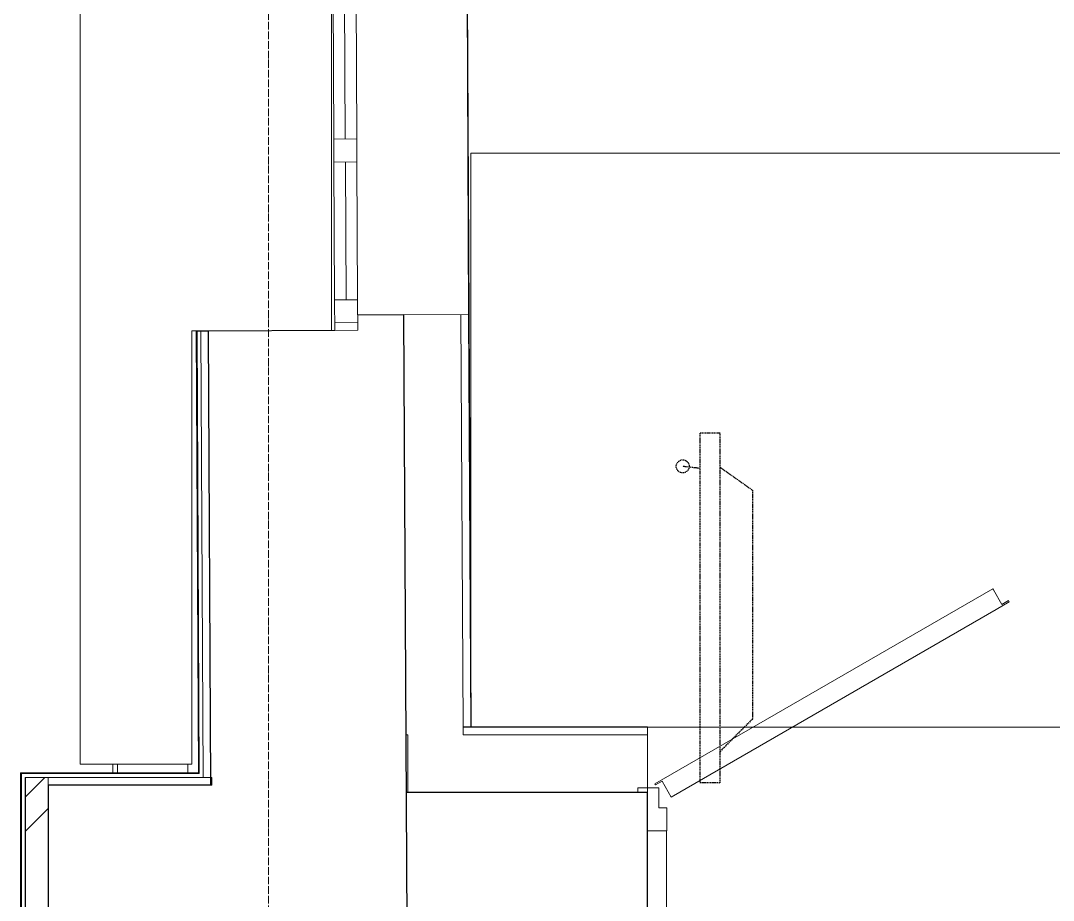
# Model space of a CAD drawing. Header units: millimetres. Extents: x -42533 to 645315, y 3457 to 82611.
# Drawn here: x 29101 to 31800, y 52806 to 55105 of the extents above; entities that cross this region are included whole.
import ezdxf

# ---------------------------------------------------------------- set-up
doc = ezdxf.new("R2010")
doc.units = ezdxf.units.MM
doc.linetypes.add('ADSK_Линия сетки', pattern=[25, 20, -2.5, 0, -2.5])
doc.linetypes.add('ADSK_Штриховая_ш3 п1_5', pattern=[4.5, 3, -1.5])
for name, color, linetype, lineweight in [('_ Окна', 7, 'Continuous', 9), ('Двери', 7, 'Continuous', 9), ('Окна', 7, 'Continuous', 9), ('Оси', 253, 'Continuous', 9), ('Перекрытие', 7, 'Continuous', 18), ('Стены внутренние', 7, 'Continuous', 18), ('Стены наружные', 7, 'Continuous', 18), ('Стены несущие', 7, 'Continuous', 30), ('Стены отделка', 7, 'Continuous', 30), ('Стены штриховка', 7, 'Continuous', 9), ('ШТРИХОВКА', 252, 'Continuous', 15)]:
    doc.layers.add(name, color=color, linetype=linetype, lineweight=lineweight)
doc.layers.add('Линии', color=7, linetype='Continuous', lineweight=9, true_color=0x00a600)

# ---------------------------------------------------------------- blocks, each defined once
blk = doc.blocks.new('1 этаж')
at = {"layer": 'Стены внутренние', "lineweight": 9}
h = blk.add_hatch(dxfattribs=at)
h.set_pattern_fill('ANSI34', color=8, scale=20, style=0)
h.set_pattern_definition([(45, (-31496.66, 188.9), (-269.4077, 269.4077), []), (45, (-31406.86, 188.9), (-269.4077, 269.4077), []), (45, (-31317.06, 188.9), (-269.4077, 269.4077), []), (45, (-31227.26, 188.9), (-269.4077, 269.4077), [])])
h.paths.add_polyline_path([(2921.492, 20840.244), (2981.492, 20840.244), (2981.492, 20310.244), (3021.492, 20310.244), (3021.492, 18878.244), (2921.492, 18878.244)])
at = {"layer": '_ Окна', "color": 8}
for p, q in [((3754.458, 23163.645), (3757.787, 22508.653)), ((3758.092, 22448.654), (3759.922, 22088.659)), ((3730.227, 22028.507), (3790.226, 22028.812))]:
    blk.add_line(p, q, dxfattribs=at)
at = {"layer": '_ Окна', "color": 8, "lineweight": 18}
for p, q in [((3727.787, 22508.501), (3787.787, 22508.806)), ((3728.092, 22448.502), (3727.787, 22508.501)), ((3787.787, 22508.806), (3788.092, 22448.807)), ((3788.092, 22448.807), (3728.092, 22448.502)), ((3789.921, 22088.811), (3729.922, 22088.506)), ((3729.922, 22088.506), (3730.329, 22008.507)), ((3790.328, 22008.812), (3789.921, 22088.811)), ((3730.329, 22008.507), (3790.328, 22008.812))]:
    blk.add_line(p, q, dxfattribs=at)
at = {"layer": 'Двери', "color": 8}
for p, q in [((4566.71, 20823.118), (5450.056, 21333.118)), ((5450.056, 21333.118), (5451.574, 21330.487)), ((5473.573, 21292.384), (5451.574, 21330.487)), ((5458.255, 21278.916), (5492.896, 21298.916)), ((5490.894, 21302.384), (5473.573, 21292.384)), ((5492.896, 21298.916), (5490.894, 21302.384)), ((5458.255, 21278.916), (4609.55, 20788.916)), ((4522.201, 20813.458), (4577.201, 20813.458)), ((4522.201, 20801.427), (4522.201, 20813.458)), ((4568.22, 20820.501), (4566.71, 20823.118)), ((4585.541, 20830.501), (4568.22, 20820.501)), ((4577.201, 20813.458), (4577.201, 20760.427)), ((4609.55, 20788.916), (4585.541, 20830.501)), ((4547.201, 20801.427), (4522.201, 20801.427)), ((4547.201, 20700.411), (4547.201, 20801.427)), ((4577.201, 20760.427), (4598.201, 20760.427)), ((4598.201, 20760.427), (4598.201, 20700.411)), ((4598.201, 20700.411), (4547.201, 20700.411))]:
    blk.add_line(p, q, dxfattribs=at)
at = {"layer": 'Линии', "color": 8, "linetype": 'ADSK_Штриховая_ш3 п1_5', "lineweight": 30}
for p, q in [((4737.201, 21739.642), (4684.201, 21740.368)), ((4684.201, 21740.368), (4684.201, 20827.282)), ((4737.201, 20826.556), (4737.201, 21739.642)), ((4684.201, 21647.936), (4639.496, 21653.084)), ((4737.201, 21650.72), (4822.201, 21591.202)), ((4822.201, 21591.202), (4822.201, 20993.305)), ((4822.201, 20993.305), (4737.201, 20908.305)), ((4684.201, 20827.282), (4737.201, 20826.556))]:
    blk.add_line(p, q, dxfattribs=at)
blk.add_circle((4639.496, 21653.084), 17, dxfattribs=at)
at = {"layer": 'Окна', "color": 8}
for p, q in [((3727.787, 22508.501), (3724.458, 23163.492)), ((3784.457, 23163.797), (3787.787, 22508.806)), ((3727.787, 22508.501), (3728.092, 22448.502)), ((3788.092, 22448.807), (3787.787, 22508.806)), ((3729.922, 22088.506), (3728.092, 22448.502)), ((3788.092, 22448.807), (3789.921, 22088.811)), ((3729.922, 22088.506), (3730.329, 22008.507)), ((3790.328, 22008.812), (3789.921, 22088.811)), ((3730.329, 22008.507), (3790.328, 22008.812))]:
    blk.add_line(p, q, dxfattribs=at)
at = {"layer": 'Оси', "color": 8, "linetype": 'ADSK_Линия сетки'}
blk.add_line((3556.766, -4162.595), (3556.766, 44411.9), dxfattribs=at)
at = {"layer": 'Перекрытие', "color": 8}
for p, q in [((3065.071, 35918.007), (3065.071, 20875.244)), ((3722.09, 22008.465), (3722.09, 23629.371)), ((6585.605, 22471.427), (4085.605, 22471.427)), ((4085.605, 22471.427), (4085.605, 21168.095)), ((3356.766, 20875.244), (3356.766, 22007.624)), ((3356.766, 22007.624), (3556.573, 22007.624)), ((4547.201, 20971.427), (6447.201, 20971.427)), ((3065.071, 20875.244), (3356.766, 20875.244)), ((4597.201, 20700.411), (4597.201, 20291.427))]:
    blk.add_line(p, q, dxfattribs=at)
at = {"layer": 'Стены внутренние', "color": 8}
for p, q in [((3150.603, 20852.244), (3150.603, 20875.244)), ((3162.603, 20875.244), (3162.603, 20852.244)), ((3346.202, 20852.101), (3346.084, 20875.244))]:
    blk.add_line(p, q, dxfattribs=at)
at = {"layer": 'Стены наружные', "color": 8}
for p, q in [((4080.115, 22051.286), (4072.115, 23625.265)), ((4073.11, 23626.271), (4081.115, 22051.291))]:
    blk.add_line(p, q, dxfattribs=at)
at = {"layer": 'Стены несущие', "color": 8}
for p, q in [((3910.123, 22049.422), (3790.125, 22048.812)), ((3910.123, 22049.422), (3919.059, 20291.427)), ((3730.329, 22008.507), (3400.333, 22006.83)), ((3406.364, 20820.244), (3400.333, 22006.83)), ((2921.492, 20840.244), (2921.492, 18878.244)), ((3406.364, 20820.244), (2981.492, 20820.244)), ((2981.492, 20820.244), (2981.492, 20310.244)), ((3916.467, 20801.427), (4547.201, 20801.427)), ((4547.201, 20291.427), (4547.201, 20801.427))]:
    blk.add_line(p, q, dxfattribs=at)
at = {"layer": 'Стены отделка', "color": 8, "lineweight": 9}
for p, q in [((4080.121, 22050.286), (3910.123, 22049.422)), ((4081.115, 22051.291), (4080.115, 22051.286)), ((4080.115, 22051.286), (4085.604, 20971.427)), ((4085.605, 20971.427), (4080.121, 22050.286)), ((4086.604, 20971.427), (4081.115, 22051.291)), ((3400.333, 22006.83), (3368.333, 22006.667)), ((3368.333, 22006.667), (3374.201, 20852.244)), ((3386.263, 20840.128), (3380.333, 22006.728)), ((4065.706, 20951.427), (4065.604, 20971.427)), ((4065.706, 20972.427), (4065.706, 20951.427)), ((4547.201, 20972.427), (4065.706, 20972.427)), ((4065.706, 20971.427), (4547.201, 20971.427)), ((4547.201, 20801.427), (4547.201, 20972.427)), ((3915.704, 20951.427), (3920.811, 20951.427)), ((3920.811, 20801.427), (3920.811, 20951.427)), ((3374.201, 20852.244), (2909.492, 20852.244)), ((2909.492, 20852.244), (2909.492, 18868.244)), ((2921.492, 20840.244), (3408.957, 20840.244)), ((2981.492, 20840.244), (2981.492, 20820.244)), ((3386.263, 20840.128), (3406.263, 20840.23)), ((3408.957, 20820.244), (3408.957, 20840.244)), ((3406.364, 20820.244), (3408.957, 20820.244))]:
    blk.add_line(p, q, dxfattribs=at)
at = {"layer": 'Стены штриховка', "color": 8}
for p, q in [((4060.121, 22050.184), (4065.604, 20971.427)), ((3370.333, 22006.678), (3376.211, 20850.244)), ((4065.706, 20951.427), (4547.201, 20951.427)), ((2911.492, 20852.244), (2911.492, 18868.244)), ((3376.211, 20850.244), (2911.492, 20850.244))]:
    blk.add_line(p, q, dxfattribs=at)

msp = doc.modelspace()

# ---------------------------------------------------------------- block references
at = {"layer": 'ШТРИХОВКА'}
msp.add_blockref('1 этаж', (26191.6, 32286.7), dxfattribs=at)

doc.saveas('drawing.dxf')
